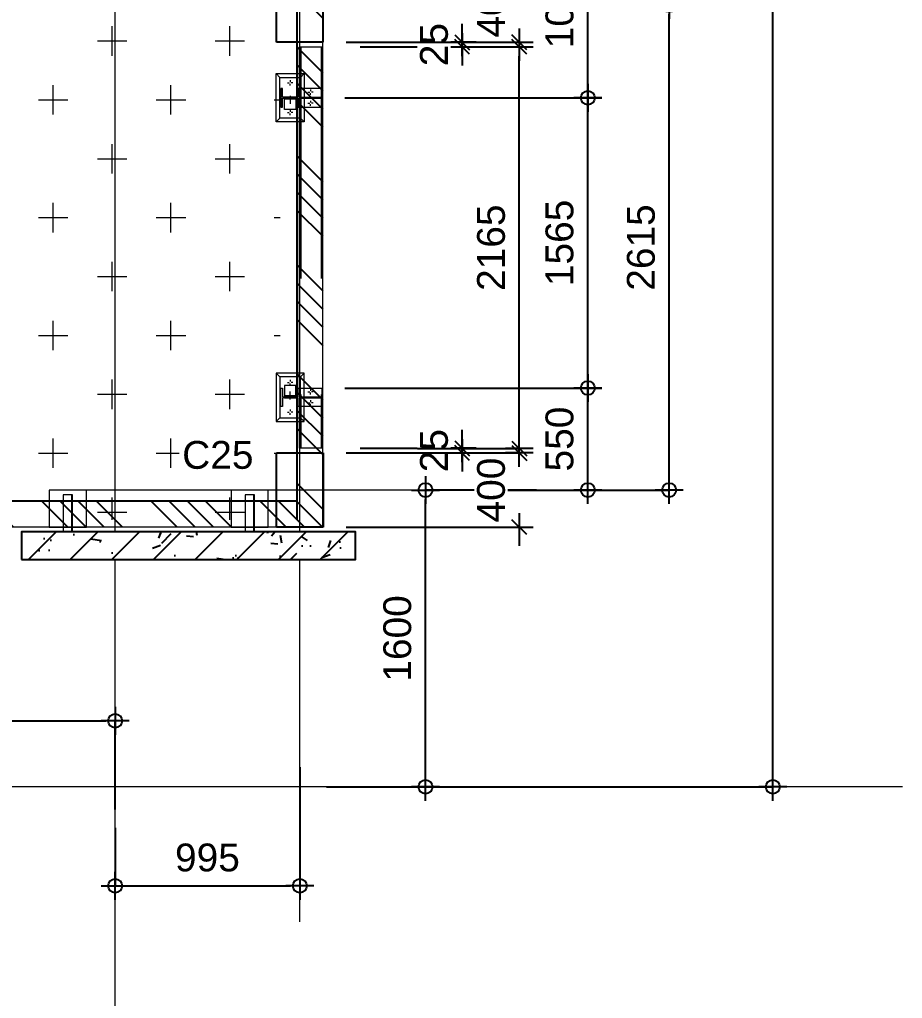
# Model space of a CAD drawing. Header units: millimetres. Extents: x 663313 to 1226001, y 1431724 to 1620898.
# Drawn here: x 663630.54 to 663635.3, y 1524765.09 to 1524770.37 of the extents above; entities that cross this region are included whole.
import ezdxf

# ---------------------------------------------------------------- set-up
doc = ezdxf.new("R2010")
doc.units = ezdxf.units.MM
for name, pattern in [('Grid Line', [22.225, 12.7, -3.175000000000001, 3.175000000000001, -3.175000000000001]), ('HIDDEN', [0.375, 0.25, -0.125]), ('XKITLINE00', [0]), ('XKITLINE02', [4, 2, -2])]:
    doc.linetypes.add(name, pattern=pattern)
doc.layers.get('Defpoints').update_dxf_attribs({"color": 140})
for name, color, linetype in [('000 - CONCRETE_COL_HATCH_', 251, 'Continuous'), ('000 - CONCRETE_PRECAST_CUT_COLOR_4', 4, 'Continuous'), ('000 - CONCRETE_PRECAST_MAIN_COLOR_1', 1, 'Continuous'), ('000 - CONCRETE_PRECAST_WIPEOUT_', 250, 'Continuous'), ('000 - D I M', 1, 'Continuous'), ('BR', 6, 'Continuous'), ('CVA044__', 2, 'Continuous'), ('DIM', 1, 'Continuous'), ('TEXT', 3, 'Continuous')]:
    doc.layers.add(name, color=color, linetype=linetype)
for name, color, linetype, lineweight in [('A-FLOR-E', 2, 'Continuous', 9), ('Bolt', 7, 'Continuous', 0), ('Part', 2, 'Continuous', 0), ('S-GRID', 1, 'Continuous', 9)]:
    doc.layers.add(name, color=color, linetype=linetype, lineweight=lineweight)
doc.styles.add('Arial', font='arial.ttf')
doc.dimstyles.new('Dim-Cen', dxfattribs={"dimscale": 0.05, "dimtxt": 3, "dimasz": 1, "dimexe": 0, "dimexo": 1, "dimgap": 1.5, "dimtad": 1, "dimdec": 0, "dimlfac": 1000, "dimzin": 1, "dimdsep": 46, "dimtxsty": 'Arial', "dimblk": 'CEN1', "dimcen": 0.09, "dimclrd": 1, "dimclre": 49, "dimclrt": 3, "dimadec": 0, "dimazin": 0, "dimtfac": 1, "dimtdec": 0, "dimtix": 1, "dimtofl": 0, "dimtmove": 2, "dimatfit": 3, "dimfxl": 1, "dimtfill": 1, "dimtolj": 1, "dimtzin": 0, "dimarcsym": 1})
doc.dimstyles.new('Dim-End', dxfattribs={"dimscale": 0.05, "dimtxt": 3, "dimasz": 1, "dimexe": 0, "dimexo": 2.5, "dimgap": 1.5, "dimtad": 1, "dimdec": 0, "dimlfac": 1000, "dimzin": 1, "dimdsep": 46, "dimtxsty": 'Arial', "dimblk": 'END', "dimcen": 0.09, "dimclrd": 1, "dimclre": 49, "dimclrt": 3, "dimadec": 0, "dimazin": 0, "dimtfac": 1, "dimtdec": 0, "dimtix": 1, "dimtofl": 0, "dimtmove": 2, "dimatfit": 3, "dimfxl": 1, "dimtfill": 1, "dimtfillclr": 256, "dimtolj": 1, "dimtzin": 0, "dimarcsym": 0})

# ---------------------------------------------------------------- blocks, each defined once
blk = doc.blocks.new('END')
at = {"color": 1}
for p, q in [((0, 1.5), (0, -1.5)), ((1.5, 0), (-1.5, 0))]:
    blk.add_line(p, q, dxfattribs=at)
at = {"color": 3}
blk.add_line((-0.7954951288348298, -0.7954951288348866), (0.7954951288348866, 0.7954951288348298), dxfattribs=at)
blk = doc.blocks.new('*D4395')
at = {"layer": '000 - D I M', "color": 1, "lineweight": -2, "transparency": 16777216}
for p, q in [((663632.9264888177, 1524768.109105057), (663632.9264888177, 1524768.159105057)), ((663632.9264888177, 1524767.984082954), (663632.9264888177, 1524767.934082954))]:
    blk.add_line(p, q, dxfattribs=at)
at = {"layer": '000 - D I M', "color": 49, "lineweight": -2, "transparency": 16777216}
for p, q in [((663632.3013141521, 1524768.034082954), (663632.9264888177, 1524768.034082954)), ((663632.3773461608, 1524768.059105057), (663632.9264888177, 1524768.059105057))]:
    blk.add_line(p, q, dxfattribs=at)
at = {"layer": 'Defpoints', "color": 0, "transparency": 16777216}
for p in [(663632.1763141521, 1524768.034082954), (663632.2523461608, 1524768.059105057), (663632.9264888177, 1524768.059105057)]:
    blk.add_point(p, dxfattribs=at)
at = {"layer": '000 - D I M', "color": 1, "lineweight": -2, "transparency": 16777216, "xscale": 0.05, "yscale": 0.05, "zscale": 0.05}
for p, rotation in [((663632.9264888177, 1524768.059105057), 270), ((663632.9264888177, 1524768.034082954), 90)]:
    blk.add_blockref('END', p, dxfattribs=dict(at, rotation=rotation))
at = {"layer": '000 - D I M', "color": 3, "transparency": 16777216, "insert": (663632.7749028698, 1524768.046594005), "char_height": 0.15, "attachment_point": 5, "rotation": 90, "style": 'Arial', "bg_fill": 3, "box_fill_scale": 1.1, "bg_fill_color": 256, "bg_fill_true_color": 13158600, "bg_fill_transparency": 0}
blk.add_mtext('\\A1;25', dxfattribs=at)
blk = doc.blocks.new('*D4298')
at = {"layer": '000 - D I M', "color": 49, "lineweight": -2, "transparency": 16777216}
for p, q in [((663632.6847930525, 1524770.223105297), (663633.2339357103, 1524770.223105297)), ((663632.6847930525, 1524768.058105057), (663633.2339357103, 1524768.058105057))]:
    blk.add_line(p, q, dxfattribs=at)
at = {"layer": '000 - D I M', "color": 1, "lineweight": -2, "transparency": 16777216}
blk.add_line((663633.2339357103, 1524768.108105057), (663633.2339357103, 1524770.173105297), dxfattribs=at)
at = {"layer": 'Defpoints', "color": 0, "transparency": 16777216}
for p in [(663632.5597930525, 1524770.223105297), (663633.2339357103, 1524770.223105297), (663632.5597930525, 1524768.058105057)]:
    blk.add_point(p, dxfattribs=at)
at = {"layer": '000 - D I M', "color": 1, "lineweight": -2, "transparency": 16777216, "xscale": 0.05, "yscale": 0.05, "zscale": 0.05}
for p, rotation in [((663633.2339357103, 1524770.223105297), 90), ((663633.2339357103, 1524768.058105057), 270)]:
    blk.add_blockref('END', p, dxfattribs=dict(at, rotation=rotation))
at = {"layer": '000 - D I M', "color": 3, "transparency": 16777216, "insert": (663633.0823497624, 1524769.140605177), "char_height": 0.15, "attachment_point": 5, "rotation": 90, "style": 'Arial', "bg_fill": 3, "box_fill_scale": 1.1, "bg_fill_color": 256, "bg_fill_true_color": 13158600, "bg_fill_transparency": 0}
blk.add_mtext('\\A1;2165', dxfattribs=at)
blk = doc.blocks.new('*D4396')
at = {"layer": '000 - D I M', "color": 1, "lineweight": -2, "transparency": 16777216}
for p, q in [((663632.9264888207, 1524770.2981), (663632.9264888207, 1524770.3481)), ((663632.9264888207, 1524770.173105297), (663632.9264888207, 1524770.123105297))]:
    blk.add_line(p, q, dxfattribs=at)
at = {"layer": '000 - D I M', "color": 49, "lineweight": -2, "transparency": 16777216}
for p, q in [((663632.3011519427, 1524770.2481), (663632.9264888207, 1524770.2481)), ((663632.3773461615, 1524770.223105297), (663632.9264888207, 1524770.223105297))]:
    blk.add_line(p, q, dxfattribs=at)
at = {"layer": 'Defpoints', "color": 0, "transparency": 16777216}
for p in [(663632.1761519427, 1524770.2481), (663632.9264888207, 1524770.2481), (663632.2523461615, 1524770.223105297)]:
    blk.add_point(p, dxfattribs=at)
at = {"layer": '000 - D I M', "color": 1, "lineweight": -2, "transparency": 16777216, "xscale": 0.05, "yscale": 0.05, "zscale": 0.05}
for p, rotation in [((663632.9264888207, 1524770.2481), 270), ((663632.9264888207, 1524770.223105297), 90)]:
    blk.add_blockref('END', p, dxfattribs=dict(at, rotation=rotation))
at = {"layer": '000 - D I M', "color": 3, "transparency": 16777216, "insert": (663632.7749028729, 1524770.235602648), "char_height": 0.15, "attachment_point": 5, "rotation": 90, "style": 'Arial', "bg_fill": 3, "box_fill_scale": 1.1, "bg_fill_color": 256, "bg_fill_true_color": 13158600, "bg_fill_transparency": 0}
blk.add_mtext('\\A1;25', dxfattribs=at)
blk = doc.blocks.new('*D4299')
at = {"layer": '000 - D I M', "color": 1, "lineweight": -2, "transparency": 16777216}
for p, q in [((663633.233935711, 1524770.6981), (663633.233935711, 1524770.7481)), ((663633.233935711, 1524770.1981), (663633.233935711, 1524770.1481))]:
    blk.add_line(p, q, dxfattribs=at)
at = {"layer": '000 - D I M', "color": 49, "lineweight": -2, "transparency": 16777216}
for p, q in [((663632.608608572, 1524770.6481), (663633.233935711, 1524770.6481)), ((663632.6085988344, 1524770.2481), (663633.233935711, 1524770.2481))]:
    blk.add_line(p, q, dxfattribs=at)
at = {"layer": 'Defpoints', "color": 0, "transparency": 16777216}
for p in [(663632.483608572, 1524770.6481), (663633.233935711, 1524770.6481), (663632.4835988344, 1524770.2481)]:
    blk.add_point(p, dxfattribs=at)
at = {"layer": '000 - D I M', "color": 1, "lineweight": -2, "transparency": 16777216, "xscale": 0.05, "yscale": 0.05, "zscale": 0.05}
for p, rotation in [((663633.233935711, 1524770.6481), 270), ((663633.233935711, 1524770.2481), 90)]:
    blk.add_blockref('END', p, dxfattribs=dict(at, rotation=rotation))
at = {"layer": '000 - D I M', "color": 3, "transparency": 16777216, "insert": (663633.0823497631, 1524770.448099999), "char_height": 0.15, "attachment_point": 5, "rotation": 90, "style": 'Arial', "bg_fill": 3, "box_fill_scale": 1.1, "bg_fill_color": 256, "bg_fill_true_color": 13158600, "bg_fill_transparency": 0}
blk.add_mtext('\\A1;400', dxfattribs=at)
blk = doc.blocks.new('CEN1')
at = {"color": 1}
for p, q in [((0, 1.5), (0, -1.5)), ((1.5, 0), (-1.5, 0))]:
    blk.add_line(p, q, dxfattribs=at)
at = {"color": 3}
blk.add_circle((0, 0), 0.75, dxfattribs=at)
blk = doc.blocks.new('*D4305')
at = {"layer": '000 - D I M', "color": 49, "lineweight": -2, "transparency": 16777216}
for p, q in [((663632.2943462116, 1524769.949105132), (663633.602719829, 1524769.949105132)), ((663632.2943462116, 1524768.384105032), (663633.602719829, 1524768.384105032))]:
    blk.add_line(p, q, dxfattribs=at)
at = {"layer": '000 - D I M', "color": 1, "lineweight": -2, "transparency": 16777216}
blk.add_line((663633.602719829, 1524768.434105032), (663633.602719829, 1524769.899105132), dxfattribs=at)
at = {"layer": 'Defpoints', "color": 0, "transparency": 16777216}
for p in [(663632.2443462115, 1524769.949105132), (663633.602719829, 1524769.949105132), (663632.2443462115, 1524768.384105032)]:
    blk.add_point(p, dxfattribs=at)
at = {"layer": '000 - D I M', "color": 1, "lineweight": -2, "transparency": 16777216, "xscale": 0.05, "yscale": 0.05, "zscale": 0.05}
for p, rotation in [((663633.602719829, 1524769.949105132), 90), ((663633.602719829, 1524768.384105032), 270)]:
    blk.add_blockref('CEN1', p, dxfattribs=dict(at, rotation=rotation))
at = {"layer": '000 - D I M', "color": 3, "transparency": 16777216, "insert": (663633.4511338811, 1524769.166605081), "char_height": 0.15, "attachment_point": 5, "rotation": 90, "style": 'Arial', "bg_fill": 3, "box_fill_scale": 1.1, "bg_fill_color": 256, "bg_fill_true_color": 13158600, "bg_fill_transparency": 0}
blk.add_mtext('\\A1;1565', dxfattribs=at)
blk = doc.blocks.new('*D4306')
at = {"layer": '000 - D I M', "color": 49, "lineweight": -2, "transparency": 16777216}
for p, q in [((663632.2943462116, 1524770.949107657), (663633.6027198294, 1524770.949107657)), ((663632.2943462116, 1524769.949105132), (663633.6027198294, 1524769.949105132))]:
    blk.add_line(p, q, dxfattribs=at)
at = {"layer": '000 - D I M', "color": 1, "lineweight": -2, "transparency": 16777216}
blk.add_line((663633.6027198294, 1524769.999105132), (663633.6027198294, 1524770.899107657), dxfattribs=at)
at = {"layer": 'Defpoints', "color": 0, "transparency": 16777216}
for p in [(663632.2443462115, 1524770.949107657), (663633.6027198294, 1524770.949107657), (663632.2443462115, 1524769.949105132)]:
    blk.add_point(p, dxfattribs=at)
at = {"layer": '000 - D I M', "color": 1, "lineweight": -2, "transparency": 16777216, "xscale": 0.05, "yscale": 0.05, "zscale": 0.05}
for p, rotation in [((663633.6027198294, 1524770.949107657), 90), ((663633.6027198294, 1524769.949105132), 270)]:
    blk.add_blockref('CEN1', p, dxfattribs=dict(at, rotation=rotation))
at = {"layer": '000 - D I M', "color": 3, "transparency": 16777216, "insert": (663633.4511338816, 1524770.449106394), "char_height": 0.15, "attachment_point": 5, "rotation": 90, "style": 'Arial', "bg_fill": 3, "box_fill_scale": 1.1, "bg_fill_color": 256, "bg_fill_true_color": 13158600, "bg_fill_transparency": 0}
blk.add_mtext('\\A1;1000', dxfattribs=at)
blk = doc.blocks.new('*D4401')
at = {"layer": '000 - D I M', "color": 49, "lineweight": -2, "transparency": 16777216}
for p, q in [((663633.1507242385, 1524768.384105033), (663633.6027198278, 1524768.384105033)), ((663633.1507242385, 1524767.834086003), (663633.6027198278, 1524767.834086003))]:
    blk.add_line(p, q, dxfattribs=at)
at = {"layer": '000 - D I M', "color": 1, "lineweight": -2, "transparency": 16777216}
blk.add_line((663633.6027198278, 1524767.884086003), (663633.6027198278, 1524768.334105033), dxfattribs=at)
at = {"layer": 'Defpoints', "color": 0, "transparency": 16777216}
for p in [(663633.1007242384, 1524768.384105033), (663633.6027198278, 1524768.384105033), (663633.1007242384, 1524767.834086003)]:
    blk.add_point(p, dxfattribs=at)
at = {"layer": '000 - D I M', "color": 1, "lineweight": -2, "transparency": 16777216, "xscale": 0.05, "yscale": 0.05, "zscale": 0.05}
for p, rotation in [((663633.6027198278, 1524768.384105033), 90), ((663633.6027198278, 1524767.834086003), 270)]:
    blk.add_blockref('CEN1', p, dxfattribs=dict(at, rotation=rotation))
at = {"layer": '000 - D I M', "color": 3, "transparency": 16777216, "insert": (663633.45113388, 1524768.109095517), "char_height": 0.15, "attachment_point": 5, "rotation": 90, "style": 'Arial', "bg_fill": 3, "box_fill_scale": 1.1, "bg_fill_color": 256, "bg_fill_true_color": 13158600, "bg_fill_transparency": 0}
blk.add_mtext('\\A1;550', dxfattribs=at)
blk = doc.blocks.new('*D4402')
at = {"layer": '000 - D I M', "color": 49, "lineweight": -2, "transparency": 16777216}
for p, q in [((663633.3267220327, 1524767.834086003), (663632.728780387, 1524767.834086003)), ((663632.2060827685, 1524766.234102207), (663632.728780387, 1524766.234102207))]:
    blk.add_line(p, q, dxfattribs=at)
at = {"layer": '000 - D I M', "color": 1, "lineweight": -2, "transparency": 16777216}
blk.add_line((663632.728780387, 1524766.284102207), (663632.728780387, 1524767.784086003), dxfattribs=at)
at = {"layer": 'Defpoints', "color": 0, "transparency": 16777216}
for p in [(663632.728780387, 1524767.834086003), (663633.3767220328, 1524767.834086003), (663632.1560827685, 1524766.234102207)]:
    blk.add_point(p, dxfattribs=at)
at = {"layer": '000 - D I M', "color": 1, "lineweight": -2, "transparency": 16777216, "xscale": 0.05, "yscale": 0.05, "zscale": 0.05}
for p, rotation in [((663632.728780387, 1524767.834086003), 90), ((663632.728780387, 1524766.234102207), 270)]:
    blk.add_blockref('CEN1', p, dxfattribs=dict(at, rotation=rotation))
at = {"layer": '000 - D I M', "color": 3, "transparency": 16777216, "insert": (663632.5771944391, 1524767.034094105), "char_height": 0.15, "attachment_point": 5, "rotation": 90, "style": 'Arial', "bg_fill": 3, "box_fill_scale": 1.1, "bg_fill_color": 256, "bg_fill_true_color": 13158600, "bg_fill_transparency": 0}
blk.add_mtext('\\A1;1600', dxfattribs=at)
blk = doc.blocks.new('*D4403')
at = {"layer": '000 - D I M', "color": 49, "lineweight": -2, "transparency": 16777216}
for p, q in [((663633.2947282118, 1524770.449102209), (663634.0413709723, 1524770.449102209)), ((663633.4267220328, 1524767.834086003), (663634.0413709723, 1524767.834086003))]:
    blk.add_line(p, q, dxfattribs=at)
at = {"layer": '000 - D I M', "color": 1, "lineweight": -2, "transparency": 16777216}
blk.add_line((663634.0413709723, 1524767.884086003), (663634.0413709723, 1524770.399102209), dxfattribs=at)
at = {"layer": 'Defpoints', "color": 0, "transparency": 16777216}
for p in [(663633.2447282118, 1524770.449102209), (663634.0413709723, 1524770.449102209), (663633.3767220328, 1524767.834086003)]:
    blk.add_point(p, dxfattribs=at)
at = {"layer": '000 - D I M', "color": 1, "lineweight": -2, "transparency": 16777216, "xscale": 0.05, "yscale": 0.05, "zscale": 0.05}
for p, rotation in [((663634.0413709723, 1524770.449102209), 90), ((663634.0413709723, 1524767.834086003), 270)]:
    blk.add_blockref('CEN1', p, dxfattribs=dict(at, rotation=rotation))
at = {"layer": '000 - D I M', "color": 3, "transparency": 16777216, "insert": (663633.8897850245, 1524769.141594105), "char_height": 0.15, "attachment_point": 5, "rotation": 90, "style": 'Arial', "bg_fill": 3, "box_fill_scale": 1.1, "bg_fill_color": 256, "bg_fill_true_color": 13158600, "bg_fill_transparency": 0}
blk.add_mtext('\\A1;2615', dxfattribs=at)
blk = doc.blocks.new('*D4408')
at = {"layer": '000 - D I M', "color": 49, "lineweight": -2, "transparency": 16777216}
for p, q in [((663633.5072311216, 1524781.034102208), (663634.5996504205, 1524781.034102208)), ((663632.1950995951, 1524766.234102207), (663634.5996504205, 1524766.234102207))]:
    blk.add_line(p, q, dxfattribs=at)
at = {"layer": '000 - D I M', "color": 1, "lineweight": -2, "transparency": 16777216}
blk.add_line((663634.5996504205, 1524766.284102207), (663634.5996504205, 1524780.984102208), dxfattribs=at)
at = {"layer": 'Defpoints', "color": 0, "transparency": 16777216}
for p in [(663633.4572311216, 1524781.034102208), (663634.5996504205, 1524781.034102208), (663632.1450995951, 1524766.234102207)]:
    blk.add_point(p, dxfattribs=at)
at = {"layer": '000 - D I M', "color": 1, "lineweight": -2, "transparency": 16777216, "xscale": 0.05, "yscale": 0.05, "zscale": 0.05}
for p, rotation in [((663634.5996504205, 1524781.034102208), 90), ((663634.5996504205, 1524766.234102207), 270)]:
    blk.add_blockref('CEN1', p, dxfattribs=dict(at, rotation=rotation))
at = {"layer": '000 - D I M', "color": 3, "transparency": 16777216, "insert": (663634.4480644726, 1524773.634102207), "char_height": 0.15, "attachment_point": 5, "rotation": 90, "style": 'Arial', "bg_fill": 3, "box_fill_scale": 1.1, "bg_fill_color": 256, "bg_fill_true_color": 13158600, "bg_fill_transparency": 0}
blk.add_mtext('\\A1;14800', dxfattribs=at)
blk = doc.blocks.new('*D4414')
at = {"layer": '000 - D I M', "color": 49, "lineweight": -2, "transparency": 16777216}
for p, q in [((663627.5260020827, 1524766.848456344), (663627.5260020827, 1524766.589975612)), ((663631.0559817302, 1524766.112409758), (663631.0559817302, 1524766.589975612))]:
    blk.add_line(p, q, dxfattribs=at)
at = {"layer": '000 - D I M', "color": 1, "lineweight": -2, "transparency": 16777216}
blk.add_line((663627.5760020828, 1524766.589975612), (663631.0059817302, 1524766.589975612), dxfattribs=at)
at = {"layer": 'Defpoints', "color": 0, "transparency": 16777216}
for p in [(663627.5260020827, 1524766.898456344), (663631.0559817302, 1524766.589975612), (663631.0559817302, 1524766.062409758)]:
    blk.add_point(p, dxfattribs=at)
at = {"layer": '000 - D I M', "color": 1, "lineweight": -2, "transparency": 16777216, "xscale": 0.05, "yscale": 0.05, "zscale": 0.05, "rotation": 180}
blk.add_blockref('CEN1', (663627.5260020827, 1524766.589975612), dxfattribs=at)
at = {"layer": '000 - D I M', "color": 1, "lineweight": -2, "transparency": 16777216, "xscale": 0.05, "yscale": 0.05, "zscale": 0.05}
blk.add_blockref('CEN1', (663631.0559817302, 1524766.589975612), dxfattribs=at)
at = {"layer": '000 - D I M', "color": 3, "transparency": 16777216, "insert": (663629.2909919065, 1524766.74161272), "char_height": 0.15, "attachment_point": 5, "style": 'Arial', "bg_fill": 3, "box_fill_scale": 1.1, "bg_fill_color": 256, "bg_fill_true_color": 13158600, "bg_fill_transparency": 0}
blk.add_mtext('\\A1;3530', dxfattribs=at)
blk = doc.blocks.new('*D4415')
at = {"layer": '000 - D I M', "color": 49, "lineweight": -2, "transparency": 16777216}
for p, q in [((663632.0510580136, 1524766.339766136), (663632.0510580136, 1524765.700711334)), ((663631.0559817302, 1524766.012409758), (663631.0559817302, 1524765.700711334))]:
    blk.add_line(p, q, dxfattribs=at)
at = {"layer": '000 - D I M', "color": 1, "lineweight": -2, "transparency": 16777216}
blk.add_line((663631.1059817303, 1524765.700711334), (663632.0010580135, 1524765.700711334), dxfattribs=at)
at = {"layer": 'Defpoints', "color": 0, "transparency": 16777216}
for p in [(663632.0510580136, 1524766.389766136), (663631.0559817302, 1524766.062409758), (663632.0510580136, 1524765.700711334)]:
    blk.add_point(p, dxfattribs=at)
at = {"layer": '000 - D I M', "color": 1, "lineweight": -2, "transparency": 16777216, "xscale": 0.05, "yscale": 0.05, "zscale": 0.05, "rotation": 180}
blk.add_blockref('CEN1', (663631.0559817302, 1524765.700711334), dxfattribs=at)
at = {"layer": '000 - D I M', "color": 1, "lineweight": -2, "transparency": 16777216, "xscale": 0.05, "yscale": 0.05, "zscale": 0.05}
blk.add_blockref('CEN1', (663632.0510580136, 1524765.700711334), dxfattribs=at)
at = {"layer": '000 - D I M', "color": 3, "transparency": 16777216, "insert": (663631.5535198719, 1524765.852297282), "char_height": 0.15, "attachment_point": 5, "style": 'Arial', "bg_fill": 3, "box_fill_scale": 1.1, "bg_fill_color": 256, "bg_fill_true_color": 13158600, "bg_fill_transparency": 0}
blk.add_mtext('\\A1;995', dxfattribs=at)
blk = doc.blocks.new('*U5721')
blk.add_wipeout([(0, -4.547473508864641e-13), (1800.0000000465657, -4.547473508864641e-13), (1800.0000000465657, 150.00000013969793), (0, 150.00000013969793)]).dxf.layer = '000 - CONCRETE_PRECAST_WIPEOUT_'
at = {"layer": '000 - CONCRETE_COL_HATCH_'}
h = blk.add_hatch(dxfattribs=at)
h.set_pattern_fill('ANSI31', color=256, angle=-2.197154778051754e-15)
h.set_pattern_definition([(45, (1531882.293100367, 694828.0416850131), (-112.2532015133644, 112.2532015133644), [])])
h.paths.add_polyline_path([(0, 0), (1800.000000046566, 0), (1800.000000046566, 150.0000001396842), (0, 150.0000001396842)])
h = blk.add_hatch(dxfattribs=at)
h.set_pattern_fill('AR-CONC', color=256, scale=0.05, angle=-2.197154778051754e-15)
h.set_pattern_definition([(49.99999999999999, (1531882.293100367, 695178.0416848734), (455.46167249001, -39.84771384725773), [47.62500000000001, -523.8750000000001]), (355, (1531882.293100367, 695178.0416848734), (-88.10855356242332, 477.6421130975879), [38.10000000000001, -419.1014604250001]), (100.4514447, (1531920.248117866, 695174.7210511233), (367.3531177258832, 437.7943797804878), [40.47502200000001, -445.2256115000001]), (46.18420000000002, (1531882.293100367, 695305.0416848734), (677.6976022303248, -105.1058198318179), [71.43749999999999, -785.8124999999999]), (96.63555760999996, (1531938.767850367, 695296.2829348735), (593.5103351287576, 618.5653114943038), [60.71255785000001, -667.8390204000001]), (351.1841511700001, (1531882.293100367, 695305.0416848734), (593.5103351624426, 618.5653114638317), [57.149917675, -628.6493298]), (21, (1531945.793100367, 695273.2916848734), (379.0359781728312, -255.662995467719), [47.62500000000001, -523.875]), (326.0000000000001, (1531945.793100367, 695273.2916848734), (154.5050708691177, 460.4699153057982), [38.1, -419.1]), (71.45144499999999, (1531977.379431867, 695251.9864351234), (533.5410481967904, 204.8069222147631), [40.475022, -445.224844]), (37.50000000000001, (1531882.293100367, 695178.0416848734), (7.721508126479551, 211.3875971828828), [0, -414.02, 0, -425.45, 0, -420.6875]), (7.499999999999998, (1531882.293100367, 695178.0416848734), (167.0491562757644, 250.4514370452988), [0, -242.57, 0, -404.495, 0, -160.3375]), (327.5, (1531740.688100367, 695178.0416848734), (338.9764879171785, -14.32185998168362), [0, -158.75, 0, -495.3000000000001, 0, -657.2250000000001]), (317.5, (1531677.188100367, 695178.0416848734), (370.3229534650451, 63.56622758333257), [0, -206.375, 0, -328.93, 0, -466.725])])
h.paths.add_polyline_path([(0, 0), (1800.000000046566, 0), (1800.000000046566, 150.0000001396842), (0, 150.0000001396842)])
at = {"layer": '000 - CONCRETE_PRECAST_MAIN_COLOR_1', "color": 0}
blk.add_lwpolyline([(0, 0), (1800.000000046566, 0), (1800.000000046566, 150.0000001396842), (0, 150.0000001396842)], close=True, dxfattribs=at)
blk = doc.blocks.new('44')
at = {"layer": 'Bolt', "color": 21, "linetype": 'XKITLINE00', "lineweight": 0}
for p, q in [((20.41990298614814, 17.84262092679273), (20.42922698613233, 17.84262092679273)), ((20.41990298614814, 17.84262092679273), (20.42922698613233, 17.84262092679273)), ((20.43390293605603, 17.85662102687638), (20.43390293605603, 17.84729702689219)), ((20.43390293605603, 17.85662102687638), (20.43390293605603, 17.84729702689219)), ((20.43390293605603, 17.82862097688485), (20.43390293605603, 17.83794497686904)), ((20.43390293605603, 17.82862097688485), (20.43390293605603, 17.83794497686904)), ((20.44790288619674, 17.84262092679273), (20.43857888597972, 17.84262092679273)), ((20.44790288619674, 17.84262092679273), (20.43857888597972, 17.84262092679273)), ((20.57990288594715, 17.84262092679273), (20.58922688616417, 17.84262092679273)), ((20.57990288594715, 17.84262092679273), (20.58922688616417, 17.84262092679273)), ((20.5939029860308, 17.85662102687638), (20.5939029860308, 17.84729702689219)), ((20.5939029860308, 17.85662102687638), (20.5939029860308, 17.84729702689219)), ((20.5939029860308, 17.82862097688485), (20.5939029860308, 17.83794497686904)), ((20.5939029860308, 17.82862097688485), (20.5939029860308, 17.83794497686904)), ((20.60790293617151, 17.84262092679273), (20.59857893595449, 17.84262092679273)), ((20.60790293617151, 17.84262092679273), (20.59857893595449, 17.84262092679273)), ((22.03490318637319, 17.84262092679273), (22.04422718659021, 17.84262092679273)), ((22.03490318637319, 17.84262092679273), (22.04422718659021, 17.84262092679273)), ((22.0489031365139, 17.85662102687638), (22.0489031365139, 17.84729702689219)), ((22.0489031365139, 17.85662102687638), (22.0489031365139, 17.84729702689219)), ((22.0489031365139, 17.82862097688485), (22.0489031365139, 17.83794497686904)), ((22.0489031365139, 17.82862097688485), (22.0489031365139, 17.83794497686904)), ((22.06290323659755, 17.84262092679273), (22.05357923638053, 17.84262092679273)), ((22.06290323659755, 17.84262092679273), (22.05357923638053, 17.84262092679273)), ((22.19490323634795, 17.84262092679273), (22.20422723656498, 17.84262092679273)), ((22.19490323634795, 17.84262092679273), (22.20422723656498, 17.84262092679273)), ((22.20890318648867, 17.85662102687638), (22.20890318648867, 17.84729702689219)), ((22.20890318648867, 17.85662102687638), (22.20890318648867, 17.84729702689219)), ((22.20890318648867, 17.82862097688485), (22.20890318648867, 17.83794497686904)), ((22.20890318648867, 17.82862097688485), (22.20890318648867, 17.83794497686904)), ((22.22290313639655, 17.84262092679273), (22.21357913641236, 17.84262092679273)), ((22.22290313639655, 17.84262092679273), (22.21357913641236, 17.84262092679273)), ((20.46990293613612, 17.73262097674888), (20.47922693612031, 17.73262097674888)), ((20.48390288604401, 17.74662092688959), (20.48390288604401, 17.7372969269054)), ((20.49790298612766, 17.73262097674888), (20.48857898614347, 17.73262097674888)), ((20.52990293595917, 17.73262097674888), (20.53922693617619, 17.73262097674888)), ((20.54390288609989, 17.74662092688959), (20.54390288609989, 17.7372969269054)), ((20.55790298618354, 17.73262097674888), (20.54857898596651, 17.73262097674888)), ((22.08490313636116, 17.73262097674888), (22.09422713657818, 17.73262097674888)), ((22.09890323644481, 17.74662092688959), (22.09890323644481, 17.7372969269054)), ((22.11290318658553, 17.73262097674888), (22.10357918636851, 17.73262097674888)), ((22.14490313641704, 17.73262097674888), (22.15422713640123, 17.73262097674888)), ((22.15890323650069, 17.74662092688959), (22.15890323650069, 17.7372969269054)), ((22.17290318640858, 17.73262097674888), (22.16357918642439, 17.73262097674888)), ((20.48390288604401, 17.71862102684099), (20.48390288604401, 17.72794502682518)), ((20.54390288609989, 17.71862102684099), (20.54390288609989, 17.72794502682518)), ((22.09890323644481, 17.71862102684099), (22.09890323644481, 17.72794502682518)), ((22.15890323650069, 17.71862102684099), (22.15890323650069, 17.72794502682518))]:
    blk.add_line(p, q, dxfattribs=at)
at = {"layer": 'Bolt', "color": 21, "linetype": 'XKITLINE02', "lineweight": 0}
for p, q in [((20.50298288604222, 17.84262092679273), (20.54590298607923, 17.84262092679273)), ((20.51690288609802, 17.84962097683456), (20.51090288604587, 17.84962097683456)), ((20.51090288604587, 17.84962097683456), (20.51690288609802, 17.84962097683456)), ((20.51690288609802, 17.86212092696223), (20.52190298610344, 17.86212092696223)), ((22.13982323650248, 17.84262092679273), (22.09690313646547, 17.84262092679273)), ((22.12590323644667, 17.86212092696223), (22.12090313644126, 17.86212092696223)), ((22.12590323644667, 17.84962097683456), (22.13190323649883, 17.84962097683456)), ((22.13190323649883, 17.84962097683456), (22.12590323644667, 17.84962097683456)), ((20.51690288609802, 17.83562102692667), (20.51090288604587, 17.83562102692667)), ((20.51090288604587, 17.83562102692667), (20.51690288609802, 17.83562102692667)), ((20.51690288609802, 17.82312092685606), (20.52190298610344, 17.82312092685606)), ((22.12590323644667, 17.82312092685606), (22.12090313644126, 17.82312092685606)), ((22.12590323644667, 17.83562102692667), (22.13190323649883, 17.83562102692667)), ((22.13190323649883, 17.83562102692667), (22.12590323644667, 17.83562102692667))]:
    blk.add_line(p, q, dxfattribs=at)
at = {"layer": 'Part', "color": 21, "linetype": 'XKITLINE02', "lineweight": 0}
for p, q in [((19.98889996157936, 19.02062612690497), (19.78890001145169, 19.02062612690497)), ((19.98888390511252, 18.04062617698219), (19.78888395498484, 18.04062617698219)), ((20.51090288604587, 17.87262092682067), (20.51090288604587, 17.81262092676479)), ((20.51690288609802, 17.87262092682067), (20.51690288609802, 17.81262092676479)), ((22.12590323644667, 17.87262092682067), (22.12590323644667, 17.81262092676479)), ((22.13190323649883, 17.87262092682067), (22.13190323649883, 17.81262092676479)), ((20.46390293608397, 17.79262097680476), (20.56390298623569, 17.79262097680476)), ((22.17890318646073, 17.79262097680476), (22.07890313630901, 17.79262097680476)), ((20.51090288604587, 17.76262097677682), (20.51690288609802, 17.76262097677682)), ((22.13190323649883, 17.76262097677682), (22.12590323644667, 17.76262097677682))]:
    blk.add_line(p, q, dxfattribs=at)
at = {"layer": 'Part', "lineweight": 0}
for p, q in [((20.38390298606805, 17.91762092674617), (20.40390293626092, 17.89762097678613)), ((20.64390293601878, 17.91762092674617), (20.62390298605874, 17.89762097678613)), ((21.99890318652592, 17.91762092674617), (22.01890313648596, 17.89762097678613)), ((22.25890313647665, 17.91762092674617), (22.23890318628378, 17.89762097678613))]:
    blk.add_line(p, q, dxfattribs=at)
at = {"layer": 'Part', "linetype": 'XKITLINE02', "lineweight": 0}
for p, q in [((20.52190298610344, 17.81262092676479), (20.52190298610344, 17.87262092682067)), ((22.12090313644126, 17.81262092676479), (22.12090313644126, 17.87262092682067)), ((20.51090288604587, 17.79262097680476), (20.51090288604587, 17.67262097692583)), ((20.51690288609802, 17.79262097680476), (20.51690288609802, 17.67262097692583)), ((22.12590323644667, 17.79262097680476), (22.12590323644667, 17.67262097692583)), ((22.13190323649883, 17.79262097680476), (22.13190323649883, 17.67262097692583))]:
    blk.add_line(p, q, dxfattribs=at)
at = {"layer": 'Part', "color": 251, "linetype": 'HIDDEN', "lineweight": 0, "ltscale": 5}
for p, q in [((22.40390311134956, 17.78461982682347), (20.23890301142796, 17.78461982682347)), ((22.40390311134956, 17.67561977682635), (20.23890301142796, 17.67561977682635))]:
    blk.add_line(p, q, dxfattribs=at)
at = {"layer": 'Part', "color": 252, "linetype": 'HIDDEN', "lineweight": 0, "ltscale": 2}
for p, q in [((20.40390293626092, 17.78762102674227), (20.38390298606805, 17.7676209268393)), ((20.62390298605874, 17.78762102674227), (20.64390293601878, 17.7676209268393)), ((22.01890313648596, 17.78762102674227), (21.99890318652592, 17.7676209268393)), ((22.23890318628378, 17.78762102674227), (22.25890313647665, 17.7676209268393))]:
    blk.add_line(p, q, dxfattribs=at)
at = {"layer": 'Part', "color": 21, "linetype": 'XKITLINE00', "lineweight": 0}
blk.add_lwpolyline([(19.78890016139462, 19.2906219267752), (19.78890016139462, 17.49062192672864), (19.63890016125492, 17.49062192672864), (19.63890016125492, 19.2906219267752)], close=True, dxfattribs=at)
at = {"layer": 'Part', "color": 21, "linetype": 'HIDDEN', "lineweight": 0, "ltscale": 8}
for points in [[(19.78890001145169, 19.14062192675192), (19.77890011155955, 19.14062192675192), (19.77890011155955, 18.94062197685707), (19.78890001145169, 18.94062197685707)], [(19.78888395498484, 18.16062197682913), (19.7788840550927, 18.16062197682913), (19.7788840550927, 17.96062202693429), (19.78888395498484, 17.96062202693429)]]:
    blk.add_lwpolyline(points, dxfattribs=at)
for points in [[(19.81389991147421, 18.94062197685707), (20.01390001131199, 18.94062197685707), (20.01390001131199, 19.14062192675192), (19.81389991147421, 19.14062192675192)], [(19.81388385500736, 17.96062202693429), (20.01388395484514, 17.96062202693429), (20.01388395484514, 18.16062197682913), (19.81388385500736, 18.16062197682913)]]:
    blk.add_lwpolyline(points, close=True, dxfattribs=at)
at = {"layer": 'Part', "color": 21, "linetype": 'XKITLINE02', "lineweight": 0}
for points in [[(19.78890001145169, 19.01562617684249), (19.98889996157936, 19.01562617684249), (19.98889996157936, 19.06562612683047), (19.78890001145169, 19.06562612683047)], [(19.78888395498484, 18.0356262269197), (19.98888390511252, 18.0356262269197), (19.98888390511252, 18.08562617690768), (19.78888395498484, 18.08562617690768)]]:
    blk.add_lwpolyline(points, dxfattribs=at)
at = {"layer": 'Part', "lineweight": 0}
for points in [[(20.64390293601878, 17.79262097680476), (20.64390293601878, 17.91762092674617), (20.38390298606805, 17.91762092674617), (20.38390298606805, 17.79262097680476)], [(20.62390298605874, 17.79262097680476), (20.62390298605874, 17.89762097678613), (20.40390293626092, 17.89762097678613), (20.40390293626092, 17.79262097680476)], [(21.99890318652592, 17.79262097680476), (21.99890318652592, 17.91762092674617), (22.25890313647665, 17.91762092674617), (22.25890313647665, 17.79262097680476)], [(22.01890313648596, 17.79262097680476), (22.01890313648596, 17.89762097678613), (22.23890318628378, 17.89762097678613), (22.23890318628378, 17.79262097680476)]]:
    blk.add_lwpolyline(points, dxfattribs=at)
at = {"layer": 'Part', "linetype": 'XKITLINE02', "lineweight": 0}
for points in [[(20.46390293608397, 17.79262097680476), (20.46390293608397, 17.80062092689332), (20.51090288604587, 17.80062092689332), (20.51090288604587, 17.88462092692498), (20.46390293608397, 17.88462092692498), (20.46390293608397, 17.89262102695648), (20.56390298623569, 17.89262102695648), (20.56390298623569, 17.88462092692498), (20.51690288609802, 17.88462092692498), (20.51690288609802, 17.80062092689332), (20.56390298623569, 17.80062092689332), (20.56390298623569, 17.79262097680476)], [(22.17890318646073, 17.79262097680476), (22.17890318646073, 17.80062092689332), (22.13190323649883, 17.80062092689332), (22.13190323649883, 17.88462092692498), (22.17890318646073, 17.88462092692498), (22.17890318646073, 17.89262102695648), (22.07890313630901, 17.89262102695648), (22.07890313630901, 17.88462092692498), (22.12590323644667, 17.88462092692498), (22.12590323644667, 17.80062092689332), (22.07890313630901, 17.80062092689332), (22.07890313630901, 17.79262097680476)]]:
    blk.add_lwpolyline(points, close=True, dxfattribs=at)
for points in [[(20.51690288609802, 17.81262092676479), (20.57690288592107, 17.81262092676479), (20.57690288592107, 17.87262092682067), (20.51690288609802, 17.87262092682067)], [(22.12590323644667, 17.81262092676479), (22.06590323662363, 17.81262092676479), (22.06590323662363, 17.87262092682067), (22.12590323644667, 17.87262092682067)], [(20.56390298623569, 17.79262097680476), (20.56390298623569, 17.67262097692583), (20.46390293608397, 17.67262097692583), (20.46390293608397, 17.79262097680476)], [(22.07890313630901, 17.79262097680476), (22.07890313630901, 17.67262097692583), (22.17890318646073, 17.67262097692583), (22.17890318646073, 17.79262097680476)]]:
    blk.add_lwpolyline(points, dxfattribs=at)
at = {"layer": 'Part', "color": 4, "lineweight": 0}
blk.add_lwpolyline([(22.40390311134956, 17.66761982673779), (20.23890301142796, 17.66761982673779), (20.23890301142796, 17.79261977679562), (22.40390311134956, 17.79261977679562)], close=True, dxfattribs=at)
at = {"layer": 'Part', "color": 252, "linetype": 'HIDDEN', "lineweight": 0, "ltscale": 2}
for points in [[(20.38390298606805, 17.79262097680476), (20.38390298606805, 17.7676209268393), (20.64390293601878, 17.7676209268393), (20.64390293601878, 17.79262097680476)], [(20.40390293626092, 17.79262097680476), (20.40390293626092, 17.78762102674227), (20.62390298605874, 17.78762102674227), (20.62390298605874, 17.79262097680476)], [(22.25890313647665, 17.79262097680476), (22.25890313647665, 17.7676209268393), (21.99890318652592, 17.7676209268393), (21.99890318652592, 17.79262097680476)], [(22.23890318628378, 17.79262097680476), (22.23890318628378, 17.78762102674227), (22.01890313648596, 17.78762102674227), (22.01890313648596, 17.79262097680476)]]:
    blk.add_lwpolyline(points, dxfattribs=at)
at = {"layer": '000 - CONCRETE_PRECAST_CUT_COLOR_4', "xscale": 0.0009999999999999994, "yscale": 0.0009999999999999994, "zscale": 0.0009999999999999994, "rotation": 270}
blk.add_blockref('*U5721', (19.63890016125492, 19.2906219267752), dxfattribs=at)
blk = doc.blocks.new('*D4458')
at = {"layer": '000 - D I M', "color": 1, "lineweight": -2, "transparency": 16777216}
for p, q in [((663633.2339357112, 1524768.084082954), (663633.2339357112, 1524768.134082954)), ((663633.2339357112, 1524767.584082954), (663633.2339357112, 1524767.534082954))]:
    blk.add_line(p, q, dxfattribs=at)
at = {"layer": '000 - D I M', "color": 49, "lineweight": -2, "transparency": 16777216}
for p, q in [((663632.3013141521, 1524768.034082954), (663633.2339357112, 1524768.034082954)), ((663632.3013044142, 1524767.634082954), (663633.2339357112, 1524767.634082954))]:
    blk.add_line(p, q, dxfattribs=at)
at = {"layer": 'Defpoints', "color": 0, "transparency": 16777216}
for p in [(663632.1763141521, 1524768.034082954), (663633.2339357112, 1524768.034082954), (663632.1763044142, 1524767.634082954)]:
    blk.add_point(p, dxfattribs=at)
at = {"layer": '000 - D I M', "color": 1, "lineweight": -2, "transparency": 16777216, "xscale": 0.05, "yscale": 0.05, "zscale": 0.05}
for p, rotation in [((663633.2339357112, 1524768.034082954), 270), ((663633.2339357112, 1524767.634082954), 90)]:
    blk.add_blockref('END', p, dxfattribs=dict(at, rotation=rotation))
at = {"layer": '000 - D I M', "color": 3, "transparency": 16777216, "insert": (663633.0823497634, 1524767.834082954), "char_height": 0.15, "attachment_point": 5, "rotation": 90, "style": 'Arial', "bg_fill": 3, "box_fill_scale": 1.1, "bg_fill_color": 256, "bg_fill_true_color": 13158600, "bg_fill_transparency": 0}
blk.add_mtext('\\A1;400', dxfattribs=at)

msp = doc.modelspace()

# ---------------------------------------------------------------- hatches: boundary and pattern name
at = {"layer": 'A-FLOR-E'}
h = msp.add_hatch(dxfattribs=at)
h.set_pattern_fill('CROSS', color=250, scale=0.05)
h.set_pattern_definition([(0, (0.07999999995809048, 0), (0.3175, 0.3175), [0.15875, -0.4762500000000001]), (90, (0.1593750000465661, -0.07937499997206032), (-0.3175, 0.3175), [0.15875, -0.4762500000000001])])
h.paths.add_polyline_path([(663627.066038432, 1524772.824103911), (663627.0661385674, 1524767.673865708), (663631.9479712383, 1524767.673748171), (663631.9239859073, 1524779.334169423), (663624.441404544, 1524779.3339958), (663624.441368052, 1524777.549103664), (663625.0664007482, 1524777.549088448), (663625.0661871828, 1524772.824100503)])
at = {"layer": 'TEXT'}
h = msp.add_hatch(dxfattribs=at)
h.set_pattern_fill('ANSI34', color=251, scale=0.02183100767730448, angle=389.6127377210304)
h.set_pattern_definition([(314.9986051339039, (663639.0178400609, 1524760.887487768), (0.2940792195837634, 0.2940649012116099), []), (314.9986051339039, (663639.0178376746, 1524760.789463705), (0.2940792195837634, 0.2940649012116099), []), (314.9986051339039, (663639.0178352883, 1524760.691439643), (0.2940792195837634, 0.2940649012116099), []), (314.9986051339039, (663639.0178329016, 1524760.593415362), (0.2940792195837634, 0.2940649012116099), [])])
h.paths.add_polyline_path([(663629.2063109144, 1524779.584066676), (663629.2063075062, 1524779.444066781), (663632.0356072839, 1524779.443997904), (663632.0356105138, 1524779.583997635)], flags=17)
h.paths.add_polyline_path([(663626.4559833398, 1524779.444133739), (663626.4559867482, 1524779.584133958), (663624.304053355, 1524779.584186396), (663624.3040499473, 1524779.444186126)])
h.paths.add_polyline_path([(663626.455986748, 1524779.584133931), (663626.4559833398, 1524779.444133738), (663629.206307506, 1524779.444066782), (663629.2063109144, 1524779.584066877)], flags=17)
h.paths.add_polyline_path([(663632.1765956045, 1524779.584161061), (663632.0365942232, 1524779.584168895), (663632.0363043374, 1524767.77408875), (663627.0660793292, 1524767.774190725), (663627.0660659247, 1524772.824069621), (663625.0661596898, 1524772.824134793), (663625.0664007491, 1524777.549088449), (663624.4416664601, 1524777.549103658), (663624.441404544, 1524779.459100503), (663624.3014045442, 1524779.45910391), (663624.3013651897, 1524777.409107721), (663624.9263973408, 1524777.409091856), (663624.9262860953, 1524772.684131382), (663626.9262012905, 1524772.684073032), (663626.9260805682, 1524767.63420347), (663632.1763021124, 1524767.634090254)])

# ---------------------------------------------------------------- linework, layer by layer
at = {"layer": 'BR', "color": 1, "linetype": 'HIDDEN', "ltscale": 5}
for points in [[(663632.1761519425, 1524770.2481), (663631.9261519427, 1524770.248106085), (663631.9261616799, 1524770.648106086), (663632.1761616801, 1524770.648099999)], [(663632.1763044139, 1524767.634082954), (663631.9263044139, 1524767.63408904), (663631.9263141514, 1524768.03408904), (663632.1763141518, 1524768.034082954)]]:
    msp.add_lwpolyline(points, close=True, dxfattribs=at)
at = {"layer": 'DIM'}
for points in [[(663632.0363056031, 1524767.673805688), (663632.0363062229, 1524779.443997885)], [(663632.0363078234, 1524767.774138263), (663627.6659883526, 1524767.774140856)]]:
    msp.add_lwpolyline(points, dxfattribs=at)
at = {"layer": 'Part', "linetype": 'XKITLINE00', "lineweight": 0}
msp.add_lwpolyline([(663624.3032121238, 1524779.584116454), (663632.1739861076, 1524779.584102207), (663632.1739885425, 1524767.634135689), (663626.9261421426, 1524767.63415809)], dxfattribs=at)
msp.add_lwpolyline([(663625.0660859074, 1524772.824102207), (663625.0660859076, 1524777.549237407), (663624.4409817075, 1524777.549237407), (663624.4409817075, 1524779.444124208), (663632.0339861074, 1524779.444102605), (663632.0339885424, 1524767.774136287), (663627.0661421425, 1524767.774157492), (663627.0661397073, 1524772.824102207)], close=True, dxfattribs=at)
at = {"layer": 'S-GRID', "linetype": 'Grid Line'}
msp.add_line((663631.0558145232, 1524759.194185692), (663631.0564319433, 1524783.792108586), dxfattribs=at)
at = {"layer": 'S-GRID', "color": 251, "linetype": 'Grid Line', "ltscale": 0.6}
msp.add_line((663632.0510365108, 1524765.506514294), (663632.0513267023, 1524777.426496925), dxfattribs=at)
msp.add_lwpolyline([(663633.9557826626, 1524767.834086002), (663630.7858310079, 1524767.834086002)], dxfattribs=at)
at = {"layer": 'S-GRID', "linetype": 'Grid Line'}
msp.add_lwpolyline([(663635.2981749604, 1524766.234102207), (663600.751790838, 1524766.234102207)], dxfattribs=at)

# ---------------------------------------------------------------- next in the draw order: texts
at = {"layer": 'CVA044__', "color": 3, "insert": (663631.6094672245, 1524768.02261489), "char_height": 0.1499999999998654, "attachment_point": 5, "style": 'Arial', "bg_fill": 3, "box_fill_scale": 1.1, "bg_fill_color": 256, "bg_fill_true_color": 13158600, "bg_fill_transparency": 0}
msp.add_mtext('\\A1;C25', dxfattribs=at)

# ---------------------------------------------------------------- next in the draw order: dimensions: what is measured, and where the dimension line sits
at = {"layer": '000 - D I M'}
dim = msp.add_linear_dim(base=(663632.9264888177, 1524768.059105057), p1=(663632.1763141518, 1524768.034082954), p2=(663632.2523461606, 1524768.059105057), angle=90, dimstyle='Dim-End', dxfattribs=at)
dim.commit()
dim.dimension.update_dxf_attribs({"geometry": '*D4395', "text_midpoint": (663632.7749028698, 1524768.046594005)})
dim = msp.add_linear_dim(base=(663631.0559817302, 1524766.589975612), p1=(663627.5260020827, 1524766.898456344), p2=(663631.0559817302, 1524766.062409758), dimstyle='Dim-Cen', dxfattribs=at)
dim.commit()
dim.dimension.update_dxf_attribs({"geometry": '*D4414', "text_midpoint": (663629.2909919065, 1524766.74161272)})

# ---------------------------------------------------------------- next in the draw order: dimensions: what is measured, and where the dimension line sits
dim = msp.add_linear_dim(base=(663633.2339357103, 1524770.223105297), p1=(663632.5597930523, 1524768.058105057), p2=(663632.5597930523, 1524770.223105297), angle=90, dimstyle='Dim-End', dxfattribs=at)
dim.commit()
dim.dimension.update_dxf_attribs({"geometry": '*D4298', "text_midpoint": (663633.0823497624, 1524769.140605177)})

# ---------------------------------------------------------------- next in the draw order: dimensions: what is measured, and where the dimension line sits
for base, p1, p2, dimstyle, picture, middle in [((663632.9264888207, 1524770.2481), (663632.2523461613, 1524770.223105296), (663632.1761519425, 1524770.2481), 'Dim-End', '*D4396', (663632.7749028729, 1524770.235602648)), ((663633.602719829, 1524769.949105132), (663632.2443462113, 1524768.384105031), (663632.2443462113, 1524769.949105131), 'Dim-Cen', '*D4305', (663633.4511338811, 1524769.166605081))]:
    dim = msp.add_linear_dim(base=base, p1=p1, p2=p2, angle=90, dimstyle=dimstyle, dxfattribs=at)
    dim.commit()
    dim.dimension.update_dxf_attribs({"geometry": picture, "text_midpoint": middle})

# ---------------------------------------------------------------- next in the draw order: dimensions: what is measured, and where the dimension line sits
for base, p1, p2, dimstyle, picture, middle in [((663633.233935711, 1524770.6481), (663632.4835988341, 1524770.2481), (663632.4836085718, 1524770.648099999), 'Dim-End', '*D4299', (663633.0823497631, 1524770.448099999)), ((663633.6027198278, 1524768.384105033), (663633.1007242382, 1524767.834086002), (663633.1007242382, 1524768.384105032), 'Dim-Cen', '*D4401', (663633.45113388, 1524768.109095517))]:
    dim = msp.add_linear_dim(base=base, p1=p1, p2=p2, angle=90, dimstyle=dimstyle, dxfattribs=at)
    dim.commit()
    dim.dimension.update_dxf_attribs({"geometry": picture, "text_midpoint": middle})

# ---------------------------------------------------------------- next in the draw order: dimensions: what is measured, and where the dimension line sits
for base, p1, p2, picture, middle in [((663633.6027198294, 1524770.949107657), (663632.2443462113, 1524769.949105131), (663632.2443462113, 1524770.949107656), '*D4306', (663633.4511338816, 1524770.449106394)), ((663632.728780387, 1524767.834086003), (663632.1560827682, 1524766.234102207), (663633.3767220326, 1524767.834086003), '*D4402', (663632.5771944391, 1524767.034094105))]:
    dim = msp.add_linear_dim(base=base, p1=p1, p2=p2, angle=90, dimstyle='Dim-Cen', dxfattribs=at)
    dim.commit()
    dim.dimension.update_dxf_attribs({"geometry": picture, "text_midpoint": middle})

# ---------------------------------------------------------------- next in the draw order: dimensions: what is measured, and where the dimension line sits
dim = msp.add_linear_dim(base=(663634.0413709723, 1524770.449102209), p1=(663633.3767220326, 1524767.834086003), p2=(663633.2447282115, 1524770.449102208), angle=90, dimstyle='Dim-Cen', dxfattribs=at)
dim.commit()
dim.dimension.update_dxf_attribs({"geometry": '*D4403', "text_midpoint": (663633.8897850245, 1524769.141594105)})

# ---------------------------------------------------------------- next in the draw order: dimensions: what is measured, and where the dimension line sits
dim = msp.add_linear_dim(base=(663634.5996504205, 1524781.034102208), p1=(663632.1450995948, 1524766.234102207), p2=(663633.4572311214, 1524781.034102207), angle=90, dimstyle='Dim-Cen', dxfattribs=at)
dim.commit()
dim.dimension.update_dxf_attribs({"geometry": '*D4408', "text_midpoint": (663634.4480644726, 1524773.634102207)})

# ---------------------------------------------------------------- next in the draw order: block references
at = {"rotation": 90}
msp.add_blockref('44', (663649.8419824872, 1524747.820202048), dxfattribs=at)

# ---------------------------------------------------------------- next in the draw order: dimensions: what is measured, and where the dimension line sits
at = {"layer": '000 - D I M'}
dim = msp.add_linear_dim(base=(663632.0510580136, 1524765.700711334), p1=(663631.0559817302, 1524766.062409758), p2=(663632.0510580136, 1524766.389766136), dimstyle='Dim-Cen', dxfattribs=at)
dim.commit()
dim.dimension.update_dxf_attribs({"geometry": '*D4415', "text_midpoint": (663631.5535198719, 1524765.852297282)})

# ---------------------------------------------------------------- next in the draw order: dimensions: what is measured, and where the dimension line sits
dim = msp.add_linear_dim(base=(663633.2339357112, 1524768.034082954), p1=(663632.1763044139, 1524767.634082954), p2=(663632.1763141518, 1524768.034082954), angle=90, dimstyle='Dim-End', dxfattribs=at)
dim.commit()
dim.dimension.update_dxf_attribs({"geometry": '*D4458', "text_midpoint": (663633.0823497634, 1524767.834082954)})

doc.saveas('drawing.dxf')
